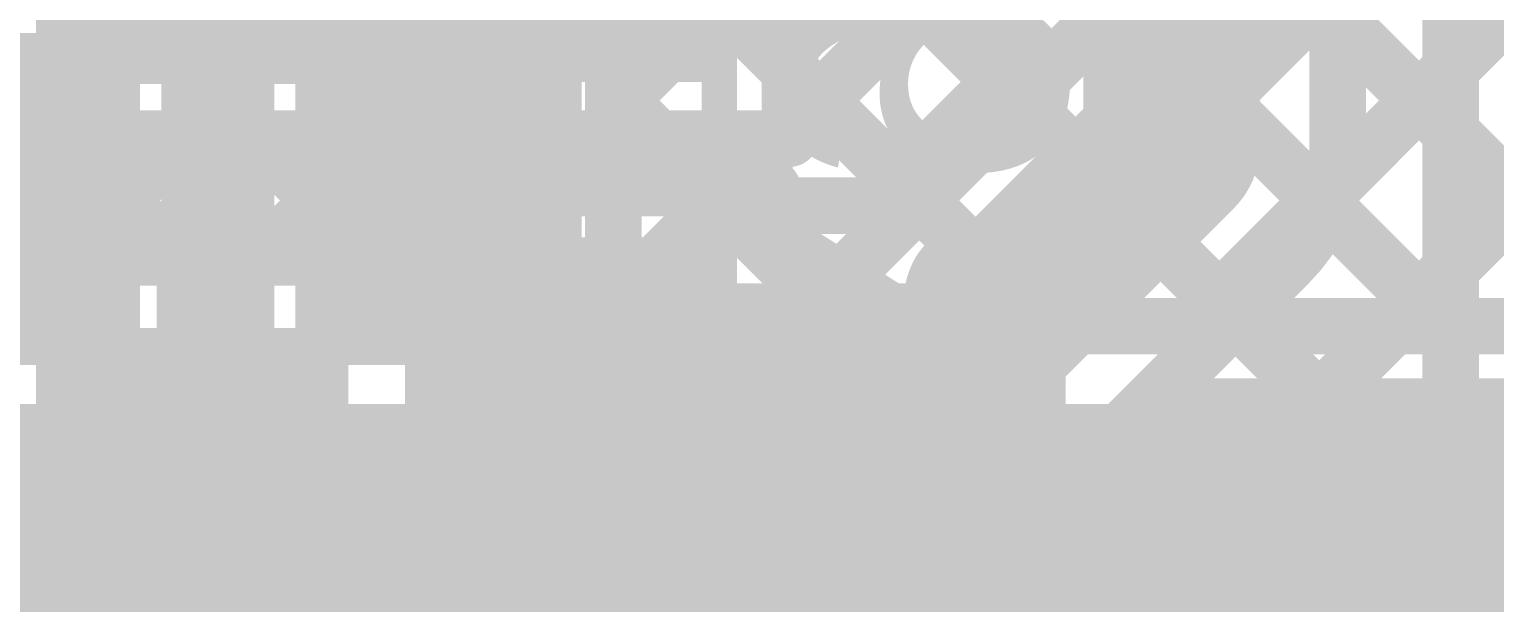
# Model space of a CAD drawing. Header units: millimetres. Extents: x 0 to 214, y 0 to 214.
# Drawn here: x 4.6023 to 4.8097, y 1.0339 to 1.115 of the extents above; entities that cross this region are included whole.
import ezdxf

# ---------------------------------------------------------------- set-up
doc = ezdxf.new("R2010")
doc.units = ezdxf.units.MM
doc.header["$MEASUREMENT"] = 0
for name, color, linetype in [('BottomLayer', 5, 'Continuous'), ('BottomOverlay', 54, 'Continuous'), ('BottomPaste', 16, 'Continuous'), ('BottomSolder', 6, 'Continuous'), ('TopLayer', 1, 'Continuous'), ('TopOverlay', 2, 'Continuous'), ('TopPaste', 8, 'Continuous'), ('TopSolder', 216, 'Continuous')]:
    doc.layers.add(name, color=color, linetype=linetype)
doc.styles.add('Arial', font='', dxfattribs={"height": 0.2})
doc.styles.get('Arial').set_extended_font_data('Arial')

# ---------------------------------------------------------------- blocks, each defined once
blk = doc.blocks.new('RES_0603_B_41')
at = {"layer": 'BottomLayer'}
for points in [[(-0.045, -0.0175), (-0.045, 0.0175), (-0.015, 0.0175), (-0.015, -0.0175)], [(0.015, -0.0175), (0.015, 0.0175), (0.045, 0.0175), (0.045, -0.0175)]]:
    blk.add_hatch(color=5, dxfattribs=at).paths.add_polyline_path(points)
at = {"layer": 'BottomPaste'}
for points in [[(-0.045, -0.0175), (-0.045, 0.0175), (-0.015, 0.0175), (-0.015, -0.0175)], [(0.015, -0.0175), (0.015, 0.0175), (0.045, 0.0175), (0.045, -0.0175)]]:
    blk.add_hatch(color=16, dxfattribs=at).paths.add_polyline_path(points)
at = {"layer": 'BottomSolder'}
for points in [[(-0.049, -0.0215), (-0.049, 0.0215), (-0.011, 0.0215), (-0.011, -0.0215)], [(0.011, -0.0215), (0.011, 0.0215), (0.049, 0.0215), (0.049, -0.0215)]]:
    blk.add_hatch(color=6, dxfattribs=at).paths.add_polyline_path(points)
at = {"layer": 'BottomOverlay', "const_width": 0.005}
for points in [[(-0.049, 0.021), (0.049, 0.021)], [(-0.049, 0.021), (-0.049, -0.021)], [(0.049, 0.021), (0.049, -0.021)], [(-0.049, -0.021), (0.049, -0.021)]]:
    blk.add_lwpolyline(points, dxfattribs=at)
at = {"layer": 'BottomOverlay', "const_width": 0.0025}
for points in [[(-0.05025, 0.021, 1), (-0.04775, 0.021, 1)], [(-0.05025, 0.021, 1), (-0.04775, 0.021, 1)], [(0.04775, 0.021, 1), (0.05025, 0.021, 1)], [(0.04775, 0.021, 1), (0.05025, 0.021, 1)], [(-0.05025, -0.021, 1), (-0.04775, -0.021, 1)], [(-0.05025, -0.021, 1), (-0.04775, -0.021, 1)], [(0.04775, -0.021, 1), (0.05025, -0.021, 1)], [(0.04775, -0.021, 1), (0.05025, -0.021, 1)]]:
    blk.add_lwpolyline(points, format="xyb", close=True, dxfattribs=at)
blk = doc.blocks.new('RES_0603_47')
at = {"layer": 'TopLayer'}
for points in [[(-0.015, 0.0175), (-0.015, -0.0175), (-0.045, -0.0175), (-0.045, 0.0175)], [(0.045, 0.0175), (0.045, -0.0175), (0.015, -0.0175), (0.015, 0.0175)]]:
    blk.add_hatch(color=1, dxfattribs=at).paths.add_polyline_path(points)
at = {"layer": 'TopPaste'}
for points in [[(-0.015, 0.0175), (-0.015, -0.0175), (-0.045, -0.0175), (-0.045, 0.0175)], [(0.045, 0.0175), (0.045, -0.0175), (0.015, -0.0175), (0.015, 0.0175)]]:
    blk.add_hatch(color=8, dxfattribs=at).paths.add_polyline_path(points)
at = {"layer": 'TopSolder'}
for points in [[(-0.011, 0.0215), (-0.011, -0.0215), (-0.049, -0.0215), (-0.049, 0.0215)], [(0.049, 0.0215), (0.049, -0.0215), (0.011, -0.0215), (0.011, 0.0215)]]:
    blk.add_hatch(color=216, dxfattribs=at).paths.add_polyline_path(points)
at = {"layer": 'TopOverlay', "const_width": 0.005}
for points in [[(-0.049, -0.021), (-0.049, 0.021)], [(-0.049, 0.021), (0.049, 0.021)], [(0.049, -0.021), (0.049, 0.021)], [(-0.049, -0.021), (0.049, -0.021)]]:
    blk.add_lwpolyline(points, dxfattribs=at)
at = {"layer": 'TopOverlay', "const_width": 0.0025}
for points in [[(-0.05025, 0.021, 1), (-0.04775, 0.021, 1)], [(-0.05025, 0.021, 1), (-0.04775, 0.021, 1)], [(0.04775, 0.021, 1), (0.05025, 0.021, 1)], [(0.04775, 0.021, 1), (0.05025, 0.021, 1)], [(-0.05025, -0.021, 1), (-0.04775, -0.021, 1)], [(-0.05025, -0.021, 1), (-0.04775, -0.021, 1)], [(0.04775, -0.021, 1), (0.05025, -0.021, 1)], [(0.04775, -0.021, 1), (0.05025, -0.021, 1)]]:
    blk.add_lwpolyline(points, format="xyb", close=True, dxfattribs=at)
blk = doc.blocks.new('SOT_23_B_69')
at = {"layer": 'BottomLayer'}
for points in [[(-0.05354, 0.05748), (-0.02126, 0.05748), (-0.02126, 0.02126), (-0.05354, 0.02126)], [(0.02126, 0.05748), (0.05354, 0.05748), (0.05354, 0.02126), (0.02126, 0.02126)], [(-0.01614, -0.02126), (0.01614, -0.02126), (0.01614, -0.05748), (-0.01614, -0.05748)]]:
    blk.add_hatch(color=5, dxfattribs=at).paths.add_polyline_path(points)
at = {"layer": 'BottomPaste'}
for points in [[(-0.05354, 0.05748), (-0.02126, 0.05748), (-0.02126, 0.02126), (-0.05354, 0.02126)], [(0.02126, 0.05748), (0.05354, 0.05748), (0.05354, 0.02126), (0.02126, 0.02126)], [(-0.01614, -0.02126), (0.01614, -0.02126), (0.01614, -0.05748), (-0.01614, -0.05748)]]:
    blk.add_hatch(color=16, dxfattribs=at).paths.add_polyline_path(points)
at = {"layer": 'BottomSolder'}
for points in [[(-0.05754, 0.06148), (-0.01726, 0.06148), (-0.01726, 0.01726), (-0.05754, 0.01726)], [(0.01726, 0.06148), (0.05754, 0.06148), (0.05754, 0.01726), (0.01726, 0.01726)], [(-0.02014, -0.01726), (0.02014, -0.01726), (0.02014, -0.06148), (-0.02014, -0.06148)]]:
    blk.add_hatch(color=6, dxfattribs=at).paths.add_polyline_path(points)
at = {"layer": 'BottomOverlay'}
for points, const_width in [([(-0.06439, 0.045, 1), (-0.07161, 0.045, 1)], 0.01), ([(-0.07411, 0.045, 1), (-0.06911, 0.045, 1)], 0.005), ([(-0.06689, 0.045, 1), (-0.06189, 0.045, 1)], 0.005), ([(-0.01425, 0.029, 1), (-0.01175, 0.029, 1)], 0.0025), ([(0.01175, 0.029, 1), (0.01425, 0.029, 1)], 0.0025), ([(-0.06225, 0.027, 1), (-0.05975, 0.027, 1)], 0.0025), ([(0.05975, 0.027, 1), (0.06225, 0.027, 1)], 0.0025), ([(-0.06225, -0.029, 1), (-0.05975, -0.029, 1)], 0.0025), ([(-0.06225, -0.029, 1), (-0.05975, -0.029, 1)], 0.0025), ([(-0.02525, -0.029, 1), (-0.02275, -0.029, 1)], 0.0025), ([(0.02275, -0.029, 1), (0.02525, -0.029, 1)], 0.0025), ([(0.05975, -0.029, 1), (0.06225, -0.029, 1)], 0.0025), ([(0.05975, -0.029, 1), (0.06225, -0.029, 1)], 0.0025)]:
    blk.add_lwpolyline(points, format="xyb", close=True, dxfattribs=dict(at, const_width=const_width))
at = {"layer": 'BottomOverlay', "const_width": 0.005}
for points in [[(0.013, 0.029), (-0.013, 0.029)], [(-0.061, -0.029), (-0.061, 0.027)], [(0.061, -0.029), (0.061, 0.027)], [(-0.024, -0.029), (-0.061, -0.029)], [(0.061, -0.029), (0.024, -0.029)]]:
    blk.add_lwpolyline(points, dxfattribs=at)
blk = doc.blocks.new('RVT1E100M0405__172')
at = {"layer": 'TopLayer'}
blk.add_hatch(color=1, dxfattribs=at).paths.add_polyline_path([(0.01969, 0.0315), (0.12205, 0.0315), (0.12205, -0.0315), (0.01969, -0.0315)])
at = {"layer": 'TopPaste'}
blk.add_hatch(color=8, dxfattribs=at).paths.add_polyline_path([(0.01969, 0.0315), (0.12205, 0.0315), (0.12205, -0.0315), (0.01969, -0.0315)])
at = {"layer": 'TopSolder'}
blk.add_hatch(color=216, dxfattribs=at).paths.add_polyline_path([(0.01569, 0.0355), (0.12605, 0.0355), (0.12605, -0.0355), (0.01569, -0.0355)])

msp = doc.modelspace()

# ---------------------------------------------------------------- hatches: boundary and pattern name
at = {"layer": 'BottomLayer'}
msp.add_hatch(color=5, dxfattribs=at).paths.add_polyline_path([(4.605, 1.11055), (4.699, 1.11055), (4.699, 1.15455), (4.605, 1.15455)])
at = {"layer": 'TopLayer'}
msp.add_hatch(color=1, dxfattribs=at).paths.add_polyline_path([(4.534, 0.948), (4.942, 0.948), (4.942, 1.062), (4.534, 1.062)])

# ---------------------------------------------------------------- linework, layer by layer
at = {"layer": 'BottomLayer'}
for points, const_width in [([(4.8035, 1.01768), (4.8035, 1.33932)], 0.008), ([(4.764, 1.09855), (4.764, 1.17745)], 0.025), ([(4.7875, 1.09855), (4.7875, 1.17745)], 0.008), ([(4.7405, 1.10829), (4.7405, 1.16771)], 0.008), ([(4.71, 1.09955), (4.71, 1.16555)], 0.008), ([(4.71, 1.13737), (4.73979, 1.10758)], 0.008), ([(4.71, 1.10075), (4.7405, 1.13125)], 0.008), ([(4.7875, 1.11644), (4.8035, 1.10044)], 0.008), ([(4.71, 1.10909), (4.72565, 1.09344)], 0.008), ([(4.72227, 1.09005), (4.7405, 1.10829)], 0.008), ([(4.78675, 1.09264), (4.8035, 1.1094)], 0.008), ([(4.732, 1.06655), (4.764, 1.09855)], 0.025), ([(4.594, 1.09955), (4.71, 1.09955)], 0.008), ([(4.6064, 1.09955), (4.62321, 1.08274)], 0.008), ([(4.60714, 1.08274), (4.62395, 1.09955)], 0.008), ([(4.63468, 1.09955), (4.6505, 1.08374)], 0.008), ([(4.63542, 1.08274), (4.65223, 1.09955)], 0.008), ([(4.66297, 1.09955), (4.66997, 1.09255)], 0.008), ([(4.67352, 1.09255), (4.68052, 1.09955)], 0.008), ([(4.69125, 1.09955), (4.69825, 1.09255)], 0.008), ([(4.7018, 1.09255), (4.7088, 1.09955)], 0.008), ([(4.6505, 1.09255), (4.7075, 1.09255)], 0.008), ([(4.6505, 1.08274), (4.6505, 1.09255)], 0.008), ([(4.7075, 1.09005), (4.72227, 1.09005)], 0.008), ([(4.78582, 1.08984), (4.8035, 1.07216)], 0.008), ([(4.59326, 1.08274), (4.6505, 1.08274)], 0.008), ([(4.68994, 0.96755), (4.8035, 1.08111)], 0.008), ([(4.74863, 1.04995), (4.7806, 1.08192)], 0.008), ([(4.62537, 1.0526), (4.62537, 1.07874)], 0.01), ([(4.679, 1.06655), (4.732, 1.06655)], 0.025), ([(4.77303, 1.07435), (4.8035, 1.04387)], 0.008), ([(4.75889, 1.0602), (4.80289, 1.0162)], 0.008), ([(4.623, 1.05023), (4.625, 1.04823)], 0.025), ([(4.625, 1.017), (4.625, 1.04823)], 0.025), ([(4.59726, 1.0526), (4.62537, 1.0526)], 0.01), ([(4.7075, 0.95683), (4.8035, 1.05283)], 0.008), ([(4.74429, 1.04652), (4.85479, 0.93602)], 0.008), ([(4.66165, 0.96755), (4.73791, 1.04381)], 0.008), ([(4.7075, 1.04305), (4.732, 1.04305)], 0.008), ([(4.71947, 1.04305), (4.84064, 0.92188)], 0.008), ([(4.63536, 0.96954), (4.70637, 1.04055)], 0.008), ([(4.65049, 1.01296), (4.67809, 1.04055)], 0.008), ([(4.65748, 1.02246), (4.65748, 1.04055)], 0.008), ([(4.65748, 1.04055), (4.7075, 1.04055)], 0.008), ([(4.6654, 1.04055), (4.8009, 0.90505)], 0.008), ([(4.69368, 1.04055), (4.8265, 0.90774)], 0.008)]:
    msp.add_lwpolyline(points, dxfattribs=dict(at, const_width=const_width))
for points, const_width in [([(4.7855, 1.11644, 1), (4.7895, 1.11644, 1)], 0.004), ([(4.708, 1.10909, 1), (4.712, 1.10909, 1)], 0.004), ([(4.7385, 1.10829, 1), (4.7425, 1.10829, 1)], 0.004), ([(4.7385, 1.10829, 1), (4.7425, 1.10829, 1)], 0.004), ([(4.8015, 1.1094, 1), (4.8055, 1.1094, 1)], 0.004), ([(4.73779, 1.10758, 1), (4.74179, 1.10758, 1)], 0.004), ([(4.75775, 1.09855, 1), (4.77025, 1.09855, 1)], 0.0125), ([(4.75775, 1.09855, 1), (4.77025, 1.09855, 1)], 0.0125), ([(4.6044, 1.09955, 1), (4.6084, 1.09955, 1)], 0.004), ([(4.62195, 1.09955, 1), (4.62595, 1.09955, 1)], 0.004), ([(4.63268, 1.09955, 1), (4.63668, 1.09955, 1)], 0.004), ([(4.65023, 1.09955, 1), (4.65423, 1.09955, 1)], 0.004), ([(4.66097, 1.09955, 1), (4.66497, 1.09955, 1)], 0.004), ([(4.67852, 1.09955, 1), (4.68252, 1.09955, 1)], 0.004), ([(4.68925, 1.09955, 1), (4.69325, 1.09955, 1)], 0.004), ([(4.7068, 1.09955, 1), (4.7108, 1.09955, 1)], 0.004), ([(4.708, 1.10075, 1), (4.712, 1.10075, 1)], 0.004), ([(4.708, 1.09955, 1), (4.712, 1.09955, 1)], 0.004), ([(4.708, 1.09955, 1), (4.712, 1.09955, 1)], 0.004), ([(4.8015, 1.10044, 1), (4.8055, 1.10044, 1)], 0.004), ([(4.7855, 1.09855, 1), (4.7895, 1.09855, 1)], 0.004), ([(4.7855, 1.09855, 1), (4.7895, 1.09855, 1)], 0.004), ([(4.7855, 1.09855, 1), (4.7895, 1.09855, 1)], 0.004), ([(4.72365, 1.09344, 1), (4.72765, 1.09344, 1)], 0.004), ([(4.6485, 1.09255, 1), (4.6525, 1.09255, 1)], 0.004), ([(4.6485, 1.09255, 1), (4.6525, 1.09255, 1)], 0.004), ([(4.66797, 1.09255, 1), (4.67197, 1.09255, 1)], 0.004), ([(4.67152, 1.09255, 1), (4.67552, 1.09255, 1)], 0.004), ([(4.69625, 1.09255, 1), (4.70025, 1.09255, 1)], 0.004), ([(4.6998, 1.09255, 1), (4.7038, 1.09255, 1)], 0.004), ([(4.7055, 1.09255, 1), (4.7095, 1.09255, 1)], 0.004), ([(4.78475, 1.09264, 1), (4.78875, 1.09264, 1)], 0.004), ([(4.7055, 1.09005, 1), (4.7095, 1.09005, 1)], 0.004), ([(4.72027, 1.09005, 1), (4.72427, 1.09005, 1)], 0.004), ([(4.72027, 1.09005, 1), (4.72427, 1.09005, 1)], 0.004), ([(4.78382, 1.08984, 1), (4.78782, 1.08984, 1)], 0.004), ([(4.60514, 1.08274, 1), (4.60914, 1.08274, 1)], 0.004), ([(4.62121, 1.08274, 1), (4.62521, 1.08274, 1)], 0.004), ([(4.63342, 1.08274, 1), (4.63742, 1.08274, 1)], 0.004), ([(4.6485, 1.08374, 1), (4.6525, 1.08374, 1)], 0.004), ([(4.6485, 1.08274, 1), (4.6525, 1.08274, 1)], 0.004), ([(4.6485, 1.08274, 1), (4.6525, 1.08274, 1)], 0.004), ([(4.7786, 1.08192, 1), (4.7826, 1.08192, 1)], 0.004), ([(4.7786, 1.08192, 1), (4.7826, 1.08192, 1)], 0.004), ([(4.77862, 1.08194, 1), (4.78262, 1.08194, 1)], 0.004), ([(4.8015, 1.08111, 1), (4.8055, 1.08111, 1)], 0.004), ([(4.62287, 1.07874, 1), (4.62787, 1.07874, 1)], 0.005), ([(4.67275, 1.06655, 1), (4.68525, 1.06655, 1)], 0.0125), ([(4.72575, 1.06655, 1), (4.73825, 1.06655, 1)], 0.0125), ([(4.72575, 1.06655, 1), (4.73825, 1.06655, 1)], 0.0125), ([(4.77103, 1.07435, 1), (4.77503, 1.07435, 1)], 0.004), ([(4.8015, 1.07216, 1), (4.8055, 1.07216, 1)], 0.004), ([(4.75689, 1.0602, 1), (4.76089, 1.0602, 1)], 0.004), ([(4.61675, 1.05023, 1), (4.62925, 1.05023, 1)], 0.0125), ([(4.61875, 1.04823, 1), (4.63125, 1.04823, 1)], 0.0125), ([(4.61875, 1.04823, 1), (4.63125, 1.04823, 1)], 0.0125), ([(4.62287, 1.0526, 1), (4.62787, 1.0526, 1)], 0.005), ([(4.62287, 1.0526, 1), (4.62787, 1.0526, 1)], 0.005), ([(4.8015, 1.05283, 1), (4.8055, 1.05283, 1)], 0.004), ([(4.74662, 1.04994, 1), (4.75062, 1.04994, 1)], 0.004), ([(4.74663, 1.04995, 1), (4.75063, 1.04995, 1)], 0.004), ([(4.74663, 1.04995, 1), (4.75063, 1.04995, 1)], 0.004), ([(4.74229, 1.04652, 1), (4.74629, 1.04652, 1)], 0.004), ([(4.73591, 1.04381, 1), (4.73991, 1.04381, 1)], 0.004), ([(4.8015, 1.04387, 1), (4.8055, 1.04387, 1)], 0.004), ([(4.7055, 1.04305, 1), (4.7095, 1.04305, 1)], 0.004), ([(4.71747, 1.04305, 1), (4.72147, 1.04305, 1)], 0.004), ([(4.73, 1.04305, 1), (4.734, 1.04305, 1)], 0.004), ([(4.73, 1.04305, 1), (4.734, 1.04305, 1)], 0.004), ([(4.73, 1.04305, 1), (4.734, 1.04305, 1)], 0.004), ([(4.65548, 1.04055, 1), (4.65948, 1.04055, 1)], 0.004), ([(4.65548, 1.04055, 1), (4.65948, 1.04055, 1)], 0.004), ([(4.6634, 1.04055, 1), (4.6674, 1.04055, 1)], 0.004), ([(4.67608, 1.04055, 1), (4.68009, 1.04055, 1)], 0.004), ([(4.69168, 1.04055, 1), (4.69568, 1.04055, 1)], 0.004), ([(4.70437, 1.04055, 1), (4.70837, 1.04055, 1)], 0.004), ([(4.7055, 1.04055, 1), (4.7095, 1.04055, 1)], 0.004)]:
    msp.add_lwpolyline(points, format="xyb", close=True, dxfattribs=dict(at, const_width=const_width))
at = {"layer": 'BottomLayer', "const_width": 0.008}
for points in [[(4.7875, 1.09855, -0.199188), (4.7806, 1.08192)], [(4.7875, 1.09855, -0.198912), (4.78062, 1.08194)], [(4.74863, 1.04995, -0.199188), (4.732, 1.04305)], [(4.74862, 1.04994, -0.198912), (4.732, 1.04305)]]:
    msp.add_lwpolyline(points, format="xyb", dxfattribs=at)
at = {"layer": 'TopLayer'}
for points, const_width in [([(4.65808, 1.1893), (4.77437, 1.073)], 0.008), ([(4.685, 1.10404), (4.73845, 1.15748)], 0.008), ([(4.659, 1.091), (4.659, 1.135)], 0.025), ([(4.68244, 1.13665), (4.74609, 1.073)], 0.008), ([(4.79539, 1.073), (4.85889, 1.1365)], 0.008), ([(4.73882, 1.073), (4.79845, 1.13263)], 0.008), ([(4.685, 1.07575), (4.74075, 1.1315)], 0.008), ([(4.71053, 1.073), (4.76903, 1.1315)], 0.008), ([(4.74416, 1.1315), (4.80266, 1.073)], 0.008), ([(4.7671, 1.073), (4.8256, 1.1315)], 0.008), ([(4.77244, 1.1315), (4.83094, 1.073)], 0.008), ([(4.80073, 1.1315), (4.85923, 1.073)], 0.008), ([(4.625, 1.073), (4.625, 1.1195)], 0.008), ([(4.633, 1.073), (4.633, 1.1195)], 0.008), ([(4.685, 1.073), (4.685, 1.1195)], 0.008), ([(4.625, 1.10924), (4.633, 1.10124)], 0.008), ([(4.625, 1.10061), (4.633, 1.10861)], 0.008), ([(4.685, 1.10581), (4.71781, 1.073)], 0.008), ([(4.54674, 1.091), (4.599, 1.091)], 0.025), ([(4.625, 1.08095), (4.63295, 1.073)], 0.008), ([(4.62568, 1.073), (4.633, 1.08032)], 0.008), ([(4.685, 1.07752), (4.68952, 1.073)], 0.008), ([(4.625, 1.073), (4.633, 1.073)], 0.008), ([(4.685, 1.073), (4.953, 1.073)], 0.008), ([(4.75141, 1.017), (4.759, 1.02459)], 0.025)]:
    msp.add_lwpolyline(points, dxfattribs=dict(at, const_width=const_width))
for points, const_width in [([(4.623, 1.10924, 1), (4.627, 1.10924, 1)], 0.004), ([(4.631, 1.10861, 1), (4.635, 1.10861, 1)], 0.004), ([(4.683, 1.10581, 1), (4.687, 1.10581, 1)], 0.004), ([(4.683, 1.10404, 1), (4.687, 1.10404, 1)], 0.004), ([(4.59275, 1.091, 1), (4.60525, 1.091, 1)], 0.0125), ([(4.623, 1.10061, 1), (4.627, 1.10061, 1)], 0.004), ([(4.631, 1.10124, 1), (4.635, 1.10124, 1)], 0.004), ([(4.65275, 1.091, 1), (4.66525, 1.091, 1)], 0.0125), ([(4.623, 1.08095, 1), (4.627, 1.08095, 1)], 0.004), ([(4.631, 1.08032, 1), (4.635, 1.08032, 1)], 0.004), ([(4.683, 1.07752, 1), (4.687, 1.07752, 1)], 0.004), ([(4.683, 1.07575, 1), (4.687, 1.07575, 1)], 0.004), ([(4.623, 1.073, 1), (4.627, 1.073, 1)], 0.004), ([(4.623, 1.073, 1), (4.627, 1.073, 1)], 0.004), ([(4.62368, 1.073, 1), (4.62768, 1.073, 1)], 0.004), ([(4.63095, 1.073, 1), (4.63495, 1.073, 1)], 0.004), ([(4.631, 1.073, 1), (4.635, 1.073, 1)], 0.004), ([(4.631, 1.073, 1), (4.635, 1.073, 1)], 0.004), ([(4.683, 1.073, 1), (4.687, 1.073, 1)], 0.004), ([(4.683, 1.073, 1), (4.687, 1.073, 1)], 0.004), ([(4.68752, 1.073, 1), (4.69152, 1.073, 1)], 0.004), ([(4.70853, 1.073, 1), (4.71253, 1.073, 1)], 0.004), ([(4.71581, 1.073, 1), (4.71981, 1.073, 1)], 0.004), ([(4.73682, 1.073, 1), (4.74082, 1.073, 1)], 0.004), ([(4.74409, 1.073, 1), (4.74809, 1.073, 1)], 0.004), ([(4.7651, 1.073, 1), (4.7691, 1.073, 1)], 0.004), ([(4.77237, 1.073, 1), (4.77637, 1.073, 1)], 0.004), ([(4.79339, 1.073, 1), (4.79739, 1.073, 1)], 0.004), ([(4.80066, 1.073, 1), (4.80466, 1.073, 1)], 0.004), ([(4.75275, 1.02459, 1), (4.76525, 1.02459, 1)], 0.0125)]:
    msp.add_lwpolyline(points, format="xyb", close=True, dxfattribs=dict(at, const_width=const_width))

# ---------------------------------------------------------------- block references
for name, p, rotation in [('SOT_23_B_69', (4.586, 1.09), 270), ('RES_0603_B_41', (4.679, 1.09655), 90), ('RVT1E100M0405__172', (4.798, 0.93959), 90)]:
    msp.add_blockref(name, p, dxfattribs=dict(rotation=rotation))
msp.add_blockref('RES_0603_47', (4.629, 1.091))

# ---------------------------------------------------------------- texts
at = {"layer": 'BottomOverlay', "style": 'Arial', "text_generation_flag": 2}
msp.add_text('R99', height=0.04, rotation=270, dxfattribs=at).set_placement((4.70901, 1.05168))

doc.saveas('drawing.dxf')
